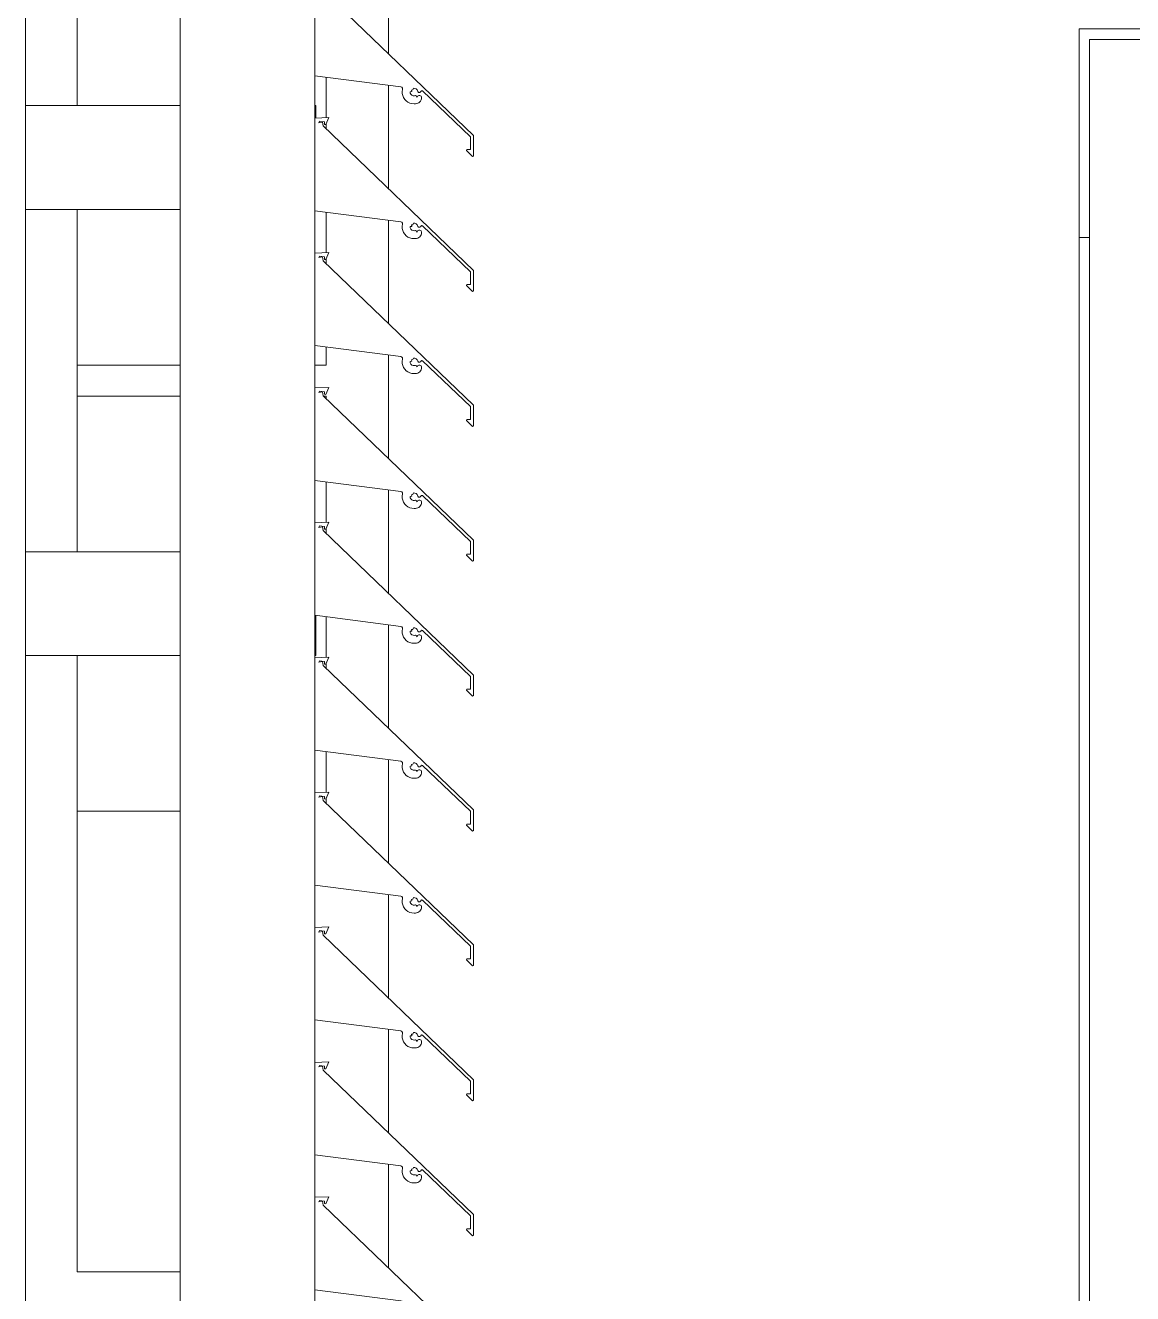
# Model space of a CAD drawing. Header units: millimetres. Extents: x -220592 to 404889, y -217665 to 38245.
# Drawn here: x -946.67 to -941.34, y -1326.88 to -1320.77 of the extents above; entities that cross this region are included whole.
import ezdxf

# ---------------------------------------------------------------- set-up
doc = ezdxf.new("R2010")
doc.units = ezdxf.units.MM
doc.linetypes.add('XKITLINE00', pattern=[0])
doc.layers.add('000 - 0_HIDE_OBJ_FRAMING_DEF_SUB_1', color=7, linetype='Continuous')
doc.layers.add('Part', color=7, linetype='Continuous', lineweight=0)

# ---------------------------------------------------------------- blocks, each defined once
blk = doc.blocks.new('*A13531')
at = {"layer": '000 - 0_HIDE_OBJ_FRAMING_DEF_SUB_1', "color": 7, "linetype": 'XKITLINE00', "lineweight": 0}
blk.add_line((-135.563334, 67.570805), (-135.563334, 90.530603), dxfattribs=at)
blk = doc.blocks.new('*A13664')
at = {"layer": 'Part', "color": 7, "linetype": 'XKITLINE00', "lineweight": 0}
for p, q in [((-134.168236, 88.510123), (-134.168243, 88.064453)), ((-134.10055, 88.512745), (-134.168236, 88.510123)), ((-134.116085, 88.479258), (-134.10055, 88.512745)), ((-134.148356, 88.488428), (-134.14632, 88.495001)), ((-134.13134, 88.491332), (-134.148356, 88.488428)), ((-134.14632, 88.495001), (-134.121337, 88.491861)), ((-134.128443, 88.472789), (-134.13134, 88.491332)), ((-133.403321, 87.776543), (-134.128443, 88.472789)), ((-134.121337, 88.491861), (-134.121208, 88.47967)), ((-134.121208, 88.47967), (-134.116085, 88.479258)), ((-134.168243, 88.064453), (-133.754237, 88.011423)), ((-133.754237, 88.011423), (-133.749162, 88.009233)), ((-133.749162, 88.009233), (-133.746025, 88.004681)), ((-133.745786, 87.999159), (-133.747272, 87.989025)), ((-133.747272, 87.989025), (-133.746897, 87.978789)), ((-133.746897, 87.978789), (-133.744674, 87.96879)), ((-133.746025, 88.004681), (-133.745786, 87.999159)), ((-133.744674, 87.96879), (-133.740676, 87.95936)), ((-133.740676, 87.95936), (-133.735036, 87.95081)), ((-133.735036, 87.95081), (-133.72794, 87.943423)), ((-133.709279, 87.987625), (-133.701573, 87.988731)), ((-133.70871, 87.981141), (-133.709279, 87.987625)), ((-133.705908, 87.975267), (-133.70871, 87.981141)), ((-133.701226, 87.970745), (-133.705908, 87.975267)), ((-133.702743, 87.995791), (-133.695578, 87.996735)), ((-133.701573, 87.988731), (-133.702743, 87.995791)), ((-133.695258, 87.968147), (-133.701226, 87.970745)), ((-133.695578, 87.996735), (-133.693256, 88.004125)), ((-133.688758, 87.967803), (-133.695258, 87.968147)), ((-133.693256, 88.004125), (-133.686584, 88.003703)), ((-133.68284, 87.968708), (-133.688758, 87.967803)), ((-133.686584, 88.003703), (-133.680508, 88.000913)), ((-133.678029, 87.966301), (-133.68284, 87.968708)), ((-133.680508, 88.000913), (-133.675841, 87.996126)), ((-133.675999, 87.96132), (-133.678029, 87.966301)), ((-133.673057, 87.966792), (-133.675999, 87.96132)), ((-133.675841, 87.996126), (-133.672727, 87.988553)), ((-133.6679, 87.97001), (-133.673057, 87.966792)), ((-133.672727, 87.988553), (-133.668544, 87.984396)), ((-133.668544, 87.984396), (-133.66265, 87.98419)), ((-133.661823, 87.969998), (-133.6679, 87.97001)), ((-133.66265, 87.98419), (-133.658186, 87.988044)), ((-133.656679, 87.966761), (-133.661823, 87.969998)), ((-133.659024, 87.942958), (-133.65627, 87.948021)), ((-133.658186, 87.988044), (-133.654531, 87.992671)), ((-133.654039, 87.961287), (-133.656679, 87.966761)), ((-133.65627, 87.948021), (-133.654535, 87.953517)), ((-133.654535, 87.953517), (-133.654039, 87.961287)), ((-133.654531, 87.992671), (-133.649372, 87.991579)), ((-133.649372, 87.991579), (-133.418356, 87.770176)), ((-133.72794, 87.943423), (-133.719624, 87.937445)), ((-133.719624, 87.937445), (-133.710361, 87.933072)), ((-133.710361, 87.933072), (-133.70046, 87.930449)), ((-133.70046, 87.930449), (-133.690247, 87.929664)), ((-133.690247, 87.929664), (-133.683448, 87.929762)), ((-133.683448, 87.929762), (-133.67772, 87.930398)), ((-133.67772, 87.930398), (-133.672219, 87.932117)), ((-133.672219, 87.932117), (-133.667149, 87.934857)), ((-133.667149, 87.934857), (-133.662695, 87.938515)), ((-133.662695, 87.938515), (-133.659024, 87.942958)), ((-133.418356, 87.770176), (-133.418699, 87.70883)), ((-133.403874, 87.677392), (-133.403321, 87.776543)), ((-133.436119, 87.708733), (-133.437204, 87.703812)), ((-133.437204, 87.703812), (-133.408555, 87.674923)), ((-133.418699, 87.70883), (-133.436119, 87.708733)), ((-133.408555, 87.674923), (-133.403874, 87.677392))]:
    blk.add_line(p, q, dxfattribs=at)
blk = doc.blocks.new('*A13665')
at = {"layer": 'Part', "color": 7, "linetype": 'XKITLINE00', "lineweight": 0}
for p, q in [((-134.168236, 87.860123), (-134.168243, 87.414453)), ((-134.10055, 87.862745), (-134.168236, 87.860123)), ((-134.148356, 87.838428), (-134.14632, 87.845001)), ((-134.13134, 87.841332), (-134.148356, 87.838428)), ((-134.14632, 87.845001), (-134.121337, 87.841861)), ((-134.128443, 87.822789), (-134.13134, 87.841332)), ((-134.121337, 87.841861), (-134.121208, 87.82967)), ((-134.121208, 87.82967), (-134.116085, 87.829258)), ((-134.116085, 87.829258), (-134.10055, 87.862745)), ((-133.403321, 87.126543), (-134.128443, 87.822789)), ((-134.168243, 87.414453), (-133.754237, 87.361423)), ((-133.754237, 87.361423), (-133.749162, 87.359233)), ((-133.749162, 87.359233), (-133.746025, 87.354681)), ((-133.745786, 87.349159), (-133.747272, 87.339025)), ((-133.747272, 87.339025), (-133.746897, 87.328789)), ((-133.746025, 87.354681), (-133.745786, 87.349159)), ((-133.709279, 87.337625), (-133.701573, 87.338731)), ((-133.70871, 87.331141), (-133.709279, 87.337625)), ((-133.702743, 87.345791), (-133.695578, 87.346735)), ((-133.701573, 87.338731), (-133.702743, 87.345791)), ((-133.695578, 87.346735), (-133.693256, 87.354125)), ((-133.693256, 87.354125), (-133.686584, 87.353703)), ((-133.686584, 87.353703), (-133.680508, 87.350913)), ((-133.680508, 87.350913), (-133.675841, 87.346126)), ((-133.675841, 87.346126), (-133.672727, 87.338553)), ((-133.672727, 87.338553), (-133.668544, 87.334396)), ((-133.66265, 87.33419), (-133.658186, 87.338044)), ((-133.658186, 87.338044), (-133.654531, 87.342671)), ((-133.654531, 87.342671), (-133.649372, 87.341579)), ((-133.649372, 87.341579), (-133.418356, 87.120176)), ((-133.746897, 87.328789), (-133.744674, 87.31879)), ((-133.744674, 87.31879), (-133.740676, 87.30936)), ((-133.740676, 87.30936), (-133.735036, 87.30081)), ((-133.735036, 87.30081), (-133.72794, 87.293423)), ((-133.72794, 87.293423), (-133.719624, 87.287445)), ((-133.719624, 87.287445), (-133.710361, 87.283072)), ((-133.710361, 87.283072), (-133.70046, 87.280449)), ((-133.705908, 87.325267), (-133.70871, 87.331141)), ((-133.701226, 87.320745), (-133.705908, 87.325267)), ((-133.695258, 87.318147), (-133.701226, 87.320745)), ((-133.70046, 87.280449), (-133.690247, 87.279664)), ((-133.688758, 87.317803), (-133.695258, 87.318147)), ((-133.690247, 87.279664), (-133.683448, 87.279762)), ((-133.68284, 87.318708), (-133.688758, 87.317803)), ((-133.683448, 87.279762), (-133.67772, 87.280398)), ((-133.678029, 87.316301), (-133.68284, 87.318708)), ((-133.675999, 87.31132), (-133.678029, 87.316301)), ((-133.67772, 87.280398), (-133.672219, 87.282117)), ((-133.673057, 87.316792), (-133.675999, 87.31132)), ((-133.6679, 87.32001), (-133.673057, 87.316792)), ((-133.672219, 87.282117), (-133.667149, 87.284857)), ((-133.668544, 87.334396), (-133.66265, 87.33419)), ((-133.661823, 87.319998), (-133.6679, 87.32001)), ((-133.667149, 87.284857), (-133.662695, 87.288515)), ((-133.662695, 87.288515), (-133.659024, 87.292958)), ((-133.656679, 87.316761), (-133.661823, 87.319998)), ((-133.659024, 87.292958), (-133.65627, 87.298021)), ((-133.654039, 87.311287), (-133.656679, 87.316761)), ((-133.65627, 87.298021), (-133.654535, 87.303517)), ((-133.654535, 87.303517), (-133.654039, 87.311287)), ((-133.418356, 87.120176), (-133.418699, 87.05883)), ((-133.403874, 87.027392), (-133.403321, 87.126543)), ((-133.436119, 87.058733), (-133.437204, 87.053812)), ((-133.437204, 87.053812), (-133.408555, 87.024923)), ((-133.418699, 87.05883), (-133.436119, 87.058733)), ((-133.408555, 87.024923), (-133.403874, 87.027392))]:
    blk.add_line(p, q, dxfattribs=at)
blk = doc.blocks.new('*A13666')
at = {"layer": 'Part', "color": 7, "linetype": 'XKITLINE00', "lineweight": 0}
for p, q in [((-134.168236, 87.210123), (-134.168243, 86.764453)), ((-134.10055, 87.212745), (-134.168236, 87.210123)), ((-134.148356, 87.188428), (-134.14632, 87.195001)), ((-134.13134, 87.191332), (-134.148356, 87.188428)), ((-134.14632, 87.195001), (-134.121337, 87.191861)), ((-134.128443, 87.172789), (-134.13134, 87.191332)), ((-133.403321, 86.476543), (-134.128443, 87.172789)), ((-134.121337, 87.191861), (-134.121208, 87.17967)), ((-134.121208, 87.17967), (-134.116085, 87.179258)), ((-134.116085, 87.179258), (-134.10055, 87.212745)), ((-134.168243, 86.764453), (-133.754237, 86.711423)), ((-133.754237, 86.711423), (-133.749162, 86.709233)), ((-133.749162, 86.709233), (-133.746025, 86.704681)), ((-133.745786, 86.699159), (-133.747272, 86.689025)), ((-133.747272, 86.689025), (-133.746897, 86.678789)), ((-133.746897, 86.678789), (-133.744674, 86.66879)), ((-133.746025, 86.704681), (-133.745786, 86.699159)), ((-133.744674, 86.66879), (-133.740676, 86.65936)), ((-133.709279, 86.687625), (-133.701573, 86.688731)), ((-133.70871, 86.681141), (-133.709279, 86.687625)), ((-133.705908, 86.675267), (-133.70871, 86.681141)), ((-133.701226, 86.670745), (-133.705908, 86.675267)), ((-133.702743, 86.695791), (-133.695578, 86.696735)), ((-133.701573, 86.688731), (-133.702743, 86.695791)), ((-133.695258, 86.668147), (-133.701226, 86.670745)), ((-133.695578, 86.696735), (-133.693256, 86.704125)), ((-133.688758, 86.667803), (-133.695258, 86.668147)), ((-133.693256, 86.704125), (-133.686584, 86.703703)), ((-133.68284, 86.668708), (-133.688758, 86.667803)), ((-133.686584, 86.703703), (-133.680508, 86.700913)), ((-133.678029, 86.666301), (-133.68284, 86.668708)), ((-133.680508, 86.700913), (-133.675841, 86.696126)), ((-133.675999, 86.66132), (-133.678029, 86.666301)), ((-133.673057, 86.666792), (-133.675999, 86.66132)), ((-133.675841, 86.696126), (-133.672727, 86.688553)), ((-133.6679, 86.67001), (-133.673057, 86.666792)), ((-133.672727, 86.688553), (-133.668544, 86.684396)), ((-133.668544, 86.684396), (-133.66265, 86.68419)), ((-133.661823, 86.669998), (-133.6679, 86.67001)), ((-133.66265, 86.68419), (-133.658186, 86.688044)), ((-133.656679, 86.666761), (-133.661823, 86.669998)), ((-133.658186, 86.688044), (-133.654531, 86.692671)), ((-133.654039, 86.661287), (-133.656679, 86.666761)), ((-133.654531, 86.692671), (-133.649372, 86.691579)), ((-133.649372, 86.691579), (-133.418356, 86.470176)), ((-133.740676, 86.65936), (-133.735036, 86.65081)), ((-133.735036, 86.65081), (-133.72794, 86.643423)), ((-133.72794, 86.643423), (-133.719624, 86.637445)), ((-133.719624, 86.637445), (-133.710361, 86.633072)), ((-133.710361, 86.633072), (-133.70046, 86.630449)), ((-133.70046, 86.630449), (-133.690247, 86.629664)), ((-133.690247, 86.629664), (-133.683448, 86.629762)), ((-133.683448, 86.629762), (-133.67772, 86.630398)), ((-133.67772, 86.630398), (-133.672219, 86.632117)), ((-133.672219, 86.632117), (-133.667149, 86.634857)), ((-133.667149, 86.634857), (-133.662695, 86.638515)), ((-133.662695, 86.638515), (-133.659024, 86.642958)), ((-133.659024, 86.642958), (-133.65627, 86.648021)), ((-133.65627, 86.648021), (-133.654535, 86.653517)), ((-133.654535, 86.653517), (-133.654039, 86.661287)), ((-133.418356, 86.470176), (-133.418699, 86.40883)), ((-133.403874, 86.377392), (-133.403321, 86.476543)), ((-133.436119, 86.408733), (-133.437204, 86.403812)), ((-133.437204, 86.403812), (-133.408555, 86.374923)), ((-133.418699, 86.40883), (-133.436119, 86.408733)), ((-133.408555, 86.374923), (-133.403874, 86.377392))]:
    blk.add_line(p, q, dxfattribs=at)
blk = doc.blocks.new('*A13667')
at = {"layer": 'Part', "color": 7, "linetype": 'XKITLINE00', "lineweight": 0}
for p, q in [((-134.168236, 86.560123), (-134.168243, 86.114453)), ((-134.10055, 86.562745), (-134.168236, 86.560123)), ((-134.148356, 86.538428), (-134.14632, 86.545001)), ((-134.13134, 86.541332), (-134.148356, 86.538428)), ((-134.14632, 86.545001), (-134.121337, 86.541861)), ((-134.128443, 86.522789), (-134.13134, 86.541332)), ((-134.121337, 86.541861), (-134.121208, 86.52967)), ((-134.116085, 86.529258), (-134.10055, 86.562745)), ((-133.403321, 85.826543), (-134.128443, 86.522789)), ((-134.121208, 86.52967), (-134.116085, 86.529258)), ((-134.168243, 86.114453), (-133.754237, 86.061423)), ((-133.754237, 86.061423), (-133.749162, 86.059233)), ((-133.749162, 86.059233), (-133.746025, 86.054681)), ((-133.746025, 86.054681), (-133.745786, 86.049159)), ((-133.695578, 86.046735), (-133.693256, 86.054125)), ((-133.693256, 86.054125), (-133.686584, 86.053703)), ((-133.686584, 86.053703), (-133.680508, 86.050913)), ((-133.745786, 86.049159), (-133.747272, 86.039025)), ((-133.747272, 86.039025), (-133.746897, 86.028789)), ((-133.746897, 86.028789), (-133.744674, 86.01879)), ((-133.744674, 86.01879), (-133.740676, 86.00936)), ((-133.740676, 86.00936), (-133.735036, 86.00081)), ((-133.735036, 86.00081), (-133.72794, 85.993423)), ((-133.72794, 85.993423), (-133.719624, 85.987445)), ((-133.709279, 86.037625), (-133.701573, 86.038731)), ((-133.70871, 86.031141), (-133.709279, 86.037625)), ((-133.705908, 86.025267), (-133.70871, 86.031141)), ((-133.701226, 86.020745), (-133.705908, 86.025267)), ((-133.702743, 86.045791), (-133.695578, 86.046735)), ((-133.701573, 86.038731), (-133.702743, 86.045791)), ((-133.695258, 86.018147), (-133.701226, 86.020745)), ((-133.688758, 86.017803), (-133.695258, 86.018147)), ((-133.68284, 86.018708), (-133.688758, 86.017803)), ((-133.678029, 86.016301), (-133.68284, 86.018708)), ((-133.680508, 86.050913), (-133.675841, 86.046126)), ((-133.675999, 86.01132), (-133.678029, 86.016301)), ((-133.673057, 86.016792), (-133.675999, 86.01132)), ((-133.675841, 86.046126), (-133.672727, 86.038553)), ((-133.6679, 86.02001), (-133.673057, 86.016792)), ((-133.672727, 86.038553), (-133.668544, 86.034396)), ((-133.668544, 86.034396), (-133.66265, 86.03419)), ((-133.661823, 86.019998), (-133.6679, 86.02001)), ((-133.662695, 85.988515), (-133.659024, 85.992958)), ((-133.66265, 86.03419), (-133.658186, 86.038044)), ((-133.656679, 86.016761), (-133.661823, 86.019998)), ((-133.659024, 85.992958), (-133.65627, 85.998021)), ((-133.658186, 86.038044), (-133.654531, 86.042671)), ((-133.654039, 86.011287), (-133.656679, 86.016761)), ((-133.65627, 85.998021), (-133.654535, 86.003517)), ((-133.654535, 86.003517), (-133.654039, 86.011287)), ((-133.654531, 86.042671), (-133.649372, 86.041579)), ((-133.649372, 86.041579), (-133.418356, 85.820176)), ((-133.719624, 85.987445), (-133.710361, 85.983072)), ((-133.710361, 85.983072), (-133.70046, 85.980449)), ((-133.70046, 85.980449), (-133.690247, 85.979664)), ((-133.690247, 85.979664), (-133.683448, 85.979762)), ((-133.683448, 85.979762), (-133.67772, 85.980398)), ((-133.67772, 85.980398), (-133.672219, 85.982117)), ((-133.672219, 85.982117), (-133.667149, 85.984857)), ((-133.667149, 85.984857), (-133.662695, 85.988515)), ((-133.418356, 85.820176), (-133.418699, 85.75883)), ((-133.403874, 85.727392), (-133.403321, 85.826543)), ((-133.436119, 85.758733), (-133.437204, 85.753812)), ((-133.437204, 85.753812), (-133.408555, 85.724923)), ((-133.418699, 85.75883), (-133.436119, 85.758733)), ((-133.408555, 85.724923), (-133.403874, 85.727392))]:
    blk.add_line(p, q, dxfattribs=at)
blk = doc.blocks.new('*A13668')
at = {"layer": 'Part', "color": 7, "linetype": 'XKITLINE00', "lineweight": 0}
for p, q in [((-134.168236, 85.910123), (-134.168243, 85.464453)), ((-134.10055, 85.912745), (-134.168236, 85.910123)), ((-134.148356, 85.888428), (-134.14632, 85.895001)), ((-134.13134, 85.891332), (-134.148356, 85.888428)), ((-134.14632, 85.895001), (-134.121337, 85.891861)), ((-134.128443, 85.872789), (-134.13134, 85.891332)), ((-133.403321, 85.176543), (-134.128443, 85.872789)), ((-134.121337, 85.891861), (-134.121208, 85.87967)), ((-134.121208, 85.87967), (-134.116085, 85.879258)), ((-134.116085, 85.879258), (-134.10055, 85.912745)), ((-134.168243, 85.464453), (-133.754237, 85.411423)), ((-133.754237, 85.411423), (-133.749162, 85.409233)), ((-133.749162, 85.409233), (-133.746025, 85.404681)), ((-133.745786, 85.399159), (-133.747272, 85.389025)), ((-133.747272, 85.389025), (-133.746897, 85.378789)), ((-133.746025, 85.404681), (-133.745786, 85.399159)), ((-133.709279, 85.387625), (-133.701573, 85.388731)), ((-133.70871, 85.381141), (-133.709279, 85.387625)), ((-133.705908, 85.375267), (-133.70871, 85.381141)), ((-133.702743, 85.395791), (-133.695578, 85.396735)), ((-133.701573, 85.388731), (-133.702743, 85.395791)), ((-133.695578, 85.396735), (-133.693256, 85.404125)), ((-133.693256, 85.404125), (-133.686584, 85.403703)), ((-133.686584, 85.403703), (-133.680508, 85.400913)), ((-133.680508, 85.400913), (-133.675841, 85.396126)), ((-133.675841, 85.396126), (-133.672727, 85.388553)), ((-133.672727, 85.388553), (-133.668544, 85.384396)), ((-133.668544, 85.384396), (-133.66265, 85.38419)), ((-133.66265, 85.38419), (-133.658186, 85.388044)), ((-133.658186, 85.388044), (-133.654531, 85.392671)), ((-133.654531, 85.392671), (-133.649372, 85.391579)), ((-133.649372, 85.391579), (-133.418356, 85.170176)), ((-133.746897, 85.378789), (-133.744674, 85.36879)), ((-133.744674, 85.36879), (-133.740676, 85.35936)), ((-133.740676, 85.35936), (-133.735036, 85.35081)), ((-133.735036, 85.35081), (-133.72794, 85.343423)), ((-133.72794, 85.343423), (-133.719624, 85.337445)), ((-133.719624, 85.337445), (-133.710361, 85.333072)), ((-133.710361, 85.333072), (-133.70046, 85.330449)), ((-133.701226, 85.370745), (-133.705908, 85.375267)), ((-133.695258, 85.368147), (-133.701226, 85.370745)), ((-133.70046, 85.330449), (-133.690247, 85.329664)), ((-133.688758, 85.367803), (-133.695258, 85.368147)), ((-133.690247, 85.329664), (-133.683448, 85.329762)), ((-133.68284, 85.368708), (-133.688758, 85.367803)), ((-133.683448, 85.329762), (-133.67772, 85.330398)), ((-133.678029, 85.366301), (-133.68284, 85.368708)), ((-133.675999, 85.36132), (-133.678029, 85.366301)), ((-133.67772, 85.330398), (-133.672219, 85.332117)), ((-133.673057, 85.366792), (-133.675999, 85.36132)), ((-133.6679, 85.37001), (-133.673057, 85.366792)), ((-133.672219, 85.332117), (-133.667149, 85.334857)), ((-133.661823, 85.369998), (-133.6679, 85.37001)), ((-133.667149, 85.334857), (-133.662695, 85.338515)), ((-133.662695, 85.338515), (-133.659024, 85.342958)), ((-133.656679, 85.366761), (-133.661823, 85.369998)), ((-133.659024, 85.342958), (-133.65627, 85.348021)), ((-133.654039, 85.361287), (-133.656679, 85.366761)), ((-133.65627, 85.348021), (-133.654535, 85.353517)), ((-133.654535, 85.353517), (-133.654039, 85.361287)), ((-133.418356, 85.170176), (-133.418699, 85.10883)), ((-133.403874, 85.077392), (-133.403321, 85.176543)), ((-133.436119, 85.108733), (-133.437204, 85.103812)), ((-133.437204, 85.103812), (-133.408555, 85.074923)), ((-133.418699, 85.10883), (-133.436119, 85.108733)), ((-133.408555, 85.074923), (-133.403874, 85.077392))]:
    blk.add_line(p, q, dxfattribs=at)
blk = doc.blocks.new('*A13669')
at = {"layer": 'Part', "color": 7, "linetype": 'XKITLINE00', "lineweight": 0}
for p, q in [((-134.168236, 85.260123), (-134.168243, 84.814453)), ((-134.10055, 85.262745), (-134.168236, 85.260123)), ((-134.116085, 85.229258), (-134.10055, 85.262745)), ((-134.148356, 85.238428), (-134.14632, 85.245001)), ((-134.13134, 85.241332), (-134.148356, 85.238428)), ((-134.14632, 85.245001), (-134.121337, 85.241861)), ((-134.128443, 85.222789), (-134.13134, 85.241332)), ((-133.403321, 84.526543), (-134.128443, 85.222789)), ((-134.121337, 85.241861), (-134.121208, 85.22967)), ((-134.121208, 85.22967), (-134.116085, 85.229258)), ((-134.168243, 84.814453), (-133.754237, 84.761423)), ((-133.754237, 84.761423), (-133.749162, 84.759233)), ((-133.749162, 84.759233), (-133.746025, 84.754681)), ((-133.745786, 84.749159), (-133.747272, 84.739025)), ((-133.747272, 84.739025), (-133.746897, 84.728789)), ((-133.746897, 84.728789), (-133.744674, 84.71879)), ((-133.746025, 84.754681), (-133.745786, 84.749159)), ((-133.744674, 84.71879), (-133.740676, 84.70936)), ((-133.740676, 84.70936), (-133.735036, 84.70081)), ((-133.709279, 84.737625), (-133.701573, 84.738731)), ((-133.70871, 84.731141), (-133.709279, 84.737625)), ((-133.705908, 84.725267), (-133.70871, 84.731141)), ((-133.701226, 84.720745), (-133.705908, 84.725267)), ((-133.702743, 84.745791), (-133.695578, 84.746735)), ((-133.701573, 84.738731), (-133.702743, 84.745791)), ((-133.695258, 84.718147), (-133.701226, 84.720745)), ((-133.695578, 84.746735), (-133.693256, 84.754125)), ((-133.688758, 84.717803), (-133.695258, 84.718147)), ((-133.693256, 84.754125), (-133.686584, 84.753703)), ((-133.68284, 84.718708), (-133.688758, 84.717803)), ((-133.686584, 84.753703), (-133.680508, 84.750913)), ((-133.678029, 84.716301), (-133.68284, 84.718708)), ((-133.680508, 84.750913), (-133.675841, 84.746126)), ((-133.675999, 84.71132), (-133.678029, 84.716301)), ((-133.673057, 84.716792), (-133.675999, 84.71132)), ((-133.675841, 84.746126), (-133.672727, 84.738553)), ((-133.6679, 84.72001), (-133.673057, 84.716792)), ((-133.672727, 84.738553), (-133.668544, 84.734396)), ((-133.668544, 84.734396), (-133.66265, 84.73419)), ((-133.661823, 84.719998), (-133.6679, 84.72001)), ((-133.66265, 84.73419), (-133.658186, 84.738044)), ((-133.656679, 84.716761), (-133.661823, 84.719998)), ((-133.658186, 84.738044), (-133.654531, 84.742671)), ((-133.654039, 84.711287), (-133.656679, 84.716761)), ((-133.654535, 84.703517), (-133.654039, 84.711287)), ((-133.654531, 84.742671), (-133.649372, 84.741579)), ((-133.649372, 84.741579), (-133.418356, 84.520176)), ((-133.735036, 84.70081), (-133.72794, 84.693423)), ((-133.72794, 84.693423), (-133.719624, 84.687445)), ((-133.719624, 84.687445), (-133.710361, 84.683072)), ((-133.710361, 84.683072), (-133.70046, 84.680449)), ((-133.70046, 84.680449), (-133.690247, 84.679664)), ((-133.690247, 84.679664), (-133.683448, 84.679762)), ((-133.683448, 84.679762), (-133.67772, 84.680398)), ((-133.67772, 84.680398), (-133.672219, 84.682117)), ((-133.672219, 84.682117), (-133.667149, 84.684857)), ((-133.667149, 84.684857), (-133.662695, 84.688515)), ((-133.662695, 84.688515), (-133.659024, 84.692958)), ((-133.659024, 84.692958), (-133.65627, 84.698021)), ((-133.65627, 84.698021), (-133.654535, 84.703517)), ((-133.403874, 84.427392), (-133.403321, 84.526543)), ((-133.418356, 84.520176), (-133.418699, 84.45883)), ((-133.436119, 84.458733), (-133.437204, 84.453812)), ((-133.437204, 84.453812), (-133.408555, 84.424923)), ((-133.418699, 84.45883), (-133.436119, 84.458733)), ((-133.408555, 84.424923), (-133.403874, 84.427392))]:
    blk.add_line(p, q, dxfattribs=at)
blk = doc.blocks.new('*A13670')
at = {"layer": 'Part', "color": 7, "linetype": 'XKITLINE00', "lineweight": 0}
for p, q in [((-134.168236, 84.610123), (-134.168243, 84.164453)), ((-134.10055, 84.612745), (-134.168236, 84.610123)), ((-134.148356, 84.588428), (-134.14632, 84.595001)), ((-134.13134, 84.591332), (-134.148356, 84.588428)), ((-134.14632, 84.595001), (-134.121337, 84.591861)), ((-134.128443, 84.572789), (-134.13134, 84.591332)), ((-134.121337, 84.591861), (-134.121208, 84.57967)), ((-134.116085, 84.579258), (-134.10055, 84.612745)), ((-133.403321, 83.876543), (-134.128443, 84.572789)), ((-134.121208, 84.57967), (-134.116085, 84.579258)), ((-134.168243, 84.164453), (-133.754237, 84.111423)), ((-133.754237, 84.111423), (-133.749162, 84.109233)), ((-133.749162, 84.109233), (-133.746025, 84.104681)), ((-133.745786, 84.099159), (-133.747272, 84.089025)), ((-133.746025, 84.104681), (-133.745786, 84.099159)), ((-133.702743, 84.095791), (-133.695578, 84.096735)), ((-133.695578, 84.096735), (-133.693256, 84.104125)), ((-133.693256, 84.104125), (-133.686584, 84.103703)), ((-133.686584, 84.103703), (-133.680508, 84.100913)), ((-133.680508, 84.100913), (-133.675841, 84.096126)), ((-133.747272, 84.089025), (-133.746897, 84.078789)), ((-133.746897, 84.078789), (-133.744674, 84.06879)), ((-133.744674, 84.06879), (-133.740676, 84.05936)), ((-133.740676, 84.05936), (-133.735036, 84.05081)), ((-133.735036, 84.05081), (-133.72794, 84.043423)), ((-133.72794, 84.043423), (-133.719624, 84.037445)), ((-133.719624, 84.037445), (-133.710361, 84.033072)), ((-133.709279, 84.087625), (-133.701573, 84.088731)), ((-133.70871, 84.081141), (-133.709279, 84.087625)), ((-133.705908, 84.075267), (-133.70871, 84.081141)), ((-133.701226, 84.070745), (-133.705908, 84.075267)), ((-133.701573, 84.088731), (-133.702743, 84.095791)), ((-133.695258, 84.068147), (-133.701226, 84.070745)), ((-133.688758, 84.067803), (-133.695258, 84.068147)), ((-133.68284, 84.068708), (-133.688758, 84.067803)), ((-133.678029, 84.066301), (-133.68284, 84.068708)), ((-133.675999, 84.06132), (-133.678029, 84.066301)), ((-133.673057, 84.066792), (-133.675999, 84.06132)), ((-133.675841, 84.096126), (-133.672727, 84.088553)), ((-133.6679, 84.07001), (-133.673057, 84.066792)), ((-133.672727, 84.088553), (-133.668544, 84.084396)), ((-133.668544, 84.084396), (-133.66265, 84.08419)), ((-133.661823, 84.069998), (-133.6679, 84.07001)), ((-133.667149, 84.034857), (-133.662695, 84.038515)), ((-133.662695, 84.038515), (-133.659024, 84.042958)), ((-133.66265, 84.08419), (-133.658186, 84.088044)), ((-133.656679, 84.066761), (-133.661823, 84.069998)), ((-133.659024, 84.042958), (-133.65627, 84.048021)), ((-133.658186, 84.088044), (-133.654531, 84.092671)), ((-133.654039, 84.061287), (-133.656679, 84.066761)), ((-133.65627, 84.048021), (-133.654535, 84.053517)), ((-133.654535, 84.053517), (-133.654039, 84.061287)), ((-133.654531, 84.092671), (-133.649372, 84.091579)), ((-133.649372, 84.091579), (-133.418356, 83.870176)), ((-133.710361, 84.033072), (-133.70046, 84.030449)), ((-133.70046, 84.030449), (-133.690247, 84.029664)), ((-133.690247, 84.029664), (-133.683448, 84.029762)), ((-133.683448, 84.029762), (-133.67772, 84.030398)), ((-133.67772, 84.030398), (-133.672219, 84.032117)), ((-133.672219, 84.032117), (-133.667149, 84.034857)), ((-133.418356, 83.870176), (-133.418699, 83.80883)), ((-133.403874, 83.777392), (-133.403321, 83.876543)), ((-133.436119, 83.808733), (-133.437204, 83.803812)), ((-133.437204, 83.803812), (-133.408555, 83.774923)), ((-133.418699, 83.80883), (-133.436119, 83.808733)), ((-133.408555, 83.774923), (-133.403874, 83.777392))]:
    blk.add_line(p, q, dxfattribs=at)
blk = doc.blocks.new('*A13671')
at = {"layer": 'Part', "color": 7, "linetype": 'XKITLINE00', "lineweight": 0}
for p, q in [((-134.168236, 83.960123), (-134.168243, 83.514453)), ((-134.10055, 83.962745), (-134.168236, 83.960123)), ((-134.148356, 83.938428), (-134.14632, 83.945001)), ((-134.13134, 83.941332), (-134.148356, 83.938428)), ((-134.14632, 83.945001), (-134.121337, 83.941861)), ((-134.128443, 83.922789), (-134.13134, 83.941332)), ((-133.403321, 83.226543), (-134.128443, 83.922789)), ((-134.121337, 83.941861), (-134.121208, 83.92967)), ((-134.121208, 83.92967), (-134.116085, 83.929258)), ((-134.116085, 83.929258), (-134.10055, 83.962745)), ((-134.168243, 83.514453), (-133.754237, 83.461423)), ((-133.754237, 83.461423), (-133.749162, 83.459233)), ((-133.749162, 83.459233), (-133.746025, 83.454681)), ((-133.745786, 83.449159), (-133.747272, 83.439025)), ((-133.747272, 83.439025), (-133.746897, 83.428789)), ((-133.746897, 83.428789), (-133.744674, 83.41879)), ((-133.746025, 83.454681), (-133.745786, 83.449159)), ((-133.709279, 83.437625), (-133.701573, 83.438731)), ((-133.70871, 83.431141), (-133.709279, 83.437625)), ((-133.705908, 83.425267), (-133.70871, 83.431141)), ((-133.701226, 83.420745), (-133.705908, 83.425267)), ((-133.702743, 83.445791), (-133.695578, 83.446735)), ((-133.701573, 83.438731), (-133.702743, 83.445791)), ((-133.695578, 83.446735), (-133.693256, 83.454125)), ((-133.693256, 83.454125), (-133.686584, 83.453703)), ((-133.686584, 83.453703), (-133.680508, 83.450913)), ((-133.680508, 83.450913), (-133.675841, 83.446126)), ((-133.675841, 83.446126), (-133.672727, 83.438553)), ((-133.672727, 83.438553), (-133.668544, 83.434396)), ((-133.668544, 83.434396), (-133.66265, 83.43419)), ((-133.66265, 83.43419), (-133.658186, 83.438044)), ((-133.658186, 83.438044), (-133.654531, 83.442671)), ((-133.654531, 83.442671), (-133.649372, 83.441579)), ((-133.649372, 83.441579), (-133.418356, 83.220176)), ((-133.744674, 83.41879), (-133.740676, 83.40936)), ((-133.740676, 83.40936), (-133.735036, 83.40081)), ((-133.735036, 83.40081), (-133.72794, 83.393423)), ((-133.72794, 83.393423), (-133.719624, 83.387445)), ((-133.719624, 83.387445), (-133.710361, 83.383072)), ((-133.710361, 83.383072), (-133.70046, 83.380449)), ((-133.695258, 83.418147), (-133.701226, 83.420745)), ((-133.70046, 83.380449), (-133.690247, 83.379664)), ((-133.688758, 83.417803), (-133.695258, 83.418147)), ((-133.690247, 83.379664), (-133.683448, 83.379762)), ((-133.68284, 83.418708), (-133.688758, 83.417803)), ((-133.683448, 83.379762), (-133.67772, 83.380398)), ((-133.678029, 83.416301), (-133.68284, 83.418708)), ((-133.675999, 83.41132), (-133.678029, 83.416301)), ((-133.67772, 83.380398), (-133.672219, 83.382117)), ((-133.673057, 83.416792), (-133.675999, 83.41132)), ((-133.6679, 83.42001), (-133.673057, 83.416792)), ((-133.672219, 83.382117), (-133.667149, 83.384857)), ((-133.661823, 83.419998), (-133.6679, 83.42001)), ((-133.667149, 83.384857), (-133.662695, 83.388515)), ((-133.662695, 83.388515), (-133.659024, 83.392958)), ((-133.656679, 83.416761), (-133.661823, 83.419998)), ((-133.659024, 83.392958), (-133.65627, 83.398021)), ((-133.654039, 83.411287), (-133.656679, 83.416761)), ((-133.65627, 83.398021), (-133.654535, 83.403517)), ((-133.654535, 83.403517), (-133.654039, 83.411287)), ((-133.418356, 83.220176), (-133.418699, 83.15883)), ((-133.403874, 83.127392), (-133.403321, 83.226543)), ((-133.436119, 83.158733), (-133.437204, 83.153812)), ((-133.437204, 83.153812), (-133.408555, 83.124923)), ((-133.418699, 83.15883), (-133.436119, 83.158733)), ((-133.408555, 83.124923), (-133.403874, 83.127392))]:
    blk.add_line(p, q, dxfattribs=at)
blk = doc.blocks.new('*A13672')
at = {"layer": 'Part', "color": 7, "linetype": 'XKITLINE00', "lineweight": 0}
for p, q in [((-134.168236, 83.310123), (-134.168243, 82.864453)), ((-134.10055, 83.312745), (-134.168236, 83.310123)), ((-134.116085, 83.279258), (-134.10055, 83.312745)), ((-134.148356, 83.288428), (-134.14632, 83.295001)), ((-134.13134, 83.291332), (-134.148356, 83.288428)), ((-134.14632, 83.295001), (-134.121337, 83.291861)), ((-134.128443, 83.272789), (-134.13134, 83.291332)), ((-133.403321, 82.576543), (-134.128443, 83.272789)), ((-134.121337, 83.291861), (-134.121208, 83.27967)), ((-134.121208, 83.27967), (-134.116085, 83.279258)), ((-134.168243, 82.864453), (-133.754237, 82.811423)), ((-133.754237, 82.811423), (-133.749162, 82.809233)), ((-133.749162, 82.809233), (-133.746025, 82.804681)), ((-133.745786, 82.799159), (-133.747272, 82.789025)), ((-133.747272, 82.789025), (-133.746897, 82.778789)), ((-133.746897, 82.778789), (-133.744674, 82.76879)), ((-133.746025, 82.804681), (-133.745786, 82.799159)), ((-133.744674, 82.76879), (-133.740676, 82.75936)), ((-133.740676, 82.75936), (-133.735036, 82.75081)), ((-133.709279, 82.787625), (-133.701573, 82.788731)), ((-133.70871, 82.781141), (-133.709279, 82.787625)), ((-133.705908, 82.775267), (-133.70871, 82.781141)), ((-133.701226, 82.770745), (-133.705908, 82.775267)), ((-133.702743, 82.795791), (-133.695578, 82.796735)), ((-133.701573, 82.788731), (-133.702743, 82.795791)), ((-133.695258, 82.768147), (-133.701226, 82.770745)), ((-133.695578, 82.796735), (-133.693256, 82.804125)), ((-133.688758, 82.767803), (-133.695258, 82.768147)), ((-133.693256, 82.804125), (-133.686584, 82.803703)), ((-133.68284, 82.768708), (-133.688758, 82.767803)), ((-133.686584, 82.803703), (-133.680508, 82.800913)), ((-133.678029, 82.766301), (-133.68284, 82.768708)), ((-133.680508, 82.800913), (-133.675841, 82.796126)), ((-133.675999, 82.76132), (-133.678029, 82.766301)), ((-133.673057, 82.766792), (-133.675999, 82.76132)), ((-133.675841, 82.796126), (-133.672727, 82.788553)), ((-133.6679, 82.77001), (-133.673057, 82.766792)), ((-133.672727, 82.788553), (-133.668544, 82.784396)), ((-133.668544, 82.784396), (-133.66265, 82.78419)), ((-133.661823, 82.769998), (-133.6679, 82.77001)), ((-133.66265, 82.78419), (-133.658186, 82.788044)), ((-133.656679, 82.766761), (-133.661823, 82.769998)), ((-133.658186, 82.788044), (-133.654531, 82.792671)), ((-133.654039, 82.761287), (-133.656679, 82.766761)), ((-133.65627, 82.748021), (-133.654535, 82.753517)), ((-133.654535, 82.753517), (-133.654039, 82.761287)), ((-133.654531, 82.792671), (-133.649372, 82.791579)), ((-133.649372, 82.791579), (-133.418356, 82.570176)), ((-133.735036, 82.75081), (-133.72794, 82.743423)), ((-133.72794, 82.743423), (-133.719624, 82.737445)), ((-133.719624, 82.737445), (-133.710361, 82.733072)), ((-133.710361, 82.733072), (-133.70046, 82.730449)), ((-133.70046, 82.730449), (-133.690247, 82.729664)), ((-133.690247, 82.729664), (-133.683448, 82.729762)), ((-133.683448, 82.729762), (-133.67772, 82.730398)), ((-133.67772, 82.730398), (-133.672219, 82.732117)), ((-133.672219, 82.732117), (-133.667149, 82.734857)), ((-133.667149, 82.734857), (-133.662695, 82.738515)), ((-133.662695, 82.738515), (-133.659024, 82.742958)), ((-133.659024, 82.742958), (-133.65627, 82.748021)), ((-133.418356, 82.570176), (-133.418699, 82.50883)), ((-133.403874, 82.477392), (-133.403321, 82.576543)), ((-133.436119, 82.508733), (-133.437204, 82.503812)), ((-133.418699, 82.50883), (-133.436119, 82.508733)), ((-133.437204, 82.503812), (-133.408555, 82.474923)), ((-133.408555, 82.474923), (-133.403874, 82.477392))]:
    blk.add_line(p, q, dxfattribs=at)
blk = doc.blocks.new('*A13673')
at = {"layer": 'Part', "color": 7, "linetype": 'XKITLINE00', "lineweight": 0}
for p, q in [((-134.168236, 82.660123), (-134.168243, 82.214453)), ((-134.10055, 82.662745), (-134.168236, 82.660123)), ((-134.148356, 82.638428), (-134.14632, 82.645001)), ((-134.13134, 82.641332), (-134.148356, 82.638428)), ((-134.14632, 82.645001), (-134.121337, 82.641861)), ((-134.128443, 82.622789), (-134.13134, 82.641332)), ((-134.121337, 82.641861), (-134.121208, 82.62967)), ((-134.121208, 82.62967), (-134.116085, 82.629258)), ((-134.116085, 82.629258), (-134.10055, 82.662745)), ((-133.403321, 81.926543), (-134.128443, 82.622789)), ((-134.168243, 82.214453), (-133.754237, 82.161423)), ((-133.754237, 82.161423), (-133.749162, 82.159233)), ((-133.749162, 82.159233), (-133.746025, 82.154681)), ((-133.745786, 82.149159), (-133.747272, 82.139025)), ((-133.746025, 82.154681), (-133.745786, 82.149159)), ((-133.702743, 82.145791), (-133.695578, 82.146735)), ((-133.701573, 82.138731), (-133.702743, 82.145791)), ((-133.695578, 82.146735), (-133.693256, 82.154125)), ((-133.693256, 82.154125), (-133.686584, 82.153703)), ((-133.686584, 82.153703), (-133.680508, 82.150913)), ((-133.680508, 82.150913), (-133.675841, 82.146126)), ((-133.675841, 82.146126), (-133.672727, 82.138553)), ((-133.658186, 82.138044), (-133.654531, 82.142671)), ((-133.654531, 82.142671), (-133.649372, 82.141579)), ((-133.649372, 82.141579), (-133.418356, 81.920176)), ((-133.747272, 82.139025), (-133.746897, 82.128789)), ((-133.746897, 82.128789), (-133.744674, 82.11879)), ((-133.744674, 82.11879), (-133.740676, 82.10936)), ((-133.740676, 82.10936), (-133.735036, 82.10081)), ((-133.735036, 82.10081), (-133.72794, 82.093423)), ((-133.72794, 82.093423), (-133.719624, 82.087445)), ((-133.719624, 82.087445), (-133.710361, 82.083072)), ((-133.710361, 82.083072), (-133.70046, 82.080449)), ((-133.709279, 82.137625), (-133.701573, 82.138731)), ((-133.70871, 82.131141), (-133.709279, 82.137625)), ((-133.705908, 82.125267), (-133.70871, 82.131141)), ((-133.701226, 82.120745), (-133.705908, 82.125267)), ((-133.695258, 82.118147), (-133.701226, 82.120745)), ((-133.70046, 82.080449), (-133.690247, 82.079664)), ((-133.688758, 82.117803), (-133.695258, 82.118147)), ((-133.690247, 82.079664), (-133.683448, 82.079762)), ((-133.68284, 82.118708), (-133.688758, 82.117803)), ((-133.683448, 82.079762), (-133.67772, 82.080398)), ((-133.678029, 82.116301), (-133.68284, 82.118708)), ((-133.675999, 82.11132), (-133.678029, 82.116301)), ((-133.67772, 82.080398), (-133.672219, 82.082117)), ((-133.673057, 82.116792), (-133.675999, 82.11132)), ((-133.6679, 82.12001), (-133.673057, 82.116792)), ((-133.672727, 82.138553), (-133.668544, 82.134396)), ((-133.672219, 82.082117), (-133.667149, 82.084857)), ((-133.668544, 82.134396), (-133.66265, 82.13419)), ((-133.661823, 82.119998), (-133.6679, 82.12001)), ((-133.667149, 82.084857), (-133.662695, 82.088515)), ((-133.662695, 82.088515), (-133.659024, 82.092958)), ((-133.66265, 82.13419), (-133.658186, 82.138044)), ((-133.656679, 82.116761), (-133.661823, 82.119998)), ((-133.659024, 82.092958), (-133.65627, 82.098021)), ((-133.654039, 82.111287), (-133.656679, 82.116761)), ((-133.65627, 82.098021), (-133.654535, 82.103517)), ((-133.654535, 82.103517), (-133.654039, 82.111287)), ((-133.418356, 81.920176), (-133.418699, 81.85883)), ((-133.403874, 81.827392), (-133.403321, 81.926543)), ((-133.436119, 81.858733), (-133.437204, 81.853812)), ((-133.437204, 81.853812), (-133.408555, 81.824923)), ((-133.418699, 81.85883), (-133.436119, 81.858733)), ((-133.408555, 81.824923), (-133.403874, 81.827392))]:
    blk.add_line(p, q, dxfattribs=at)
blk = doc.blocks.new('*A13690')
at = {"layer": 'Part', "color": 7, "linetype": 'XKITLINE00', "lineweight": 0}
for p, q in [((-134.818045, 79.560249), (-134.818045, 90.160135)), ((-134.168045, 87.860131), (-134.168045, 88.064427)), ((-134.168045, 87.210131), (-134.168045, 87.414427)), ((-134.168045, 86.560131), (-134.168045, 86.764427)), ((-134.168045, 85.910131), (-134.168045, 86.114427)), ((-134.168045, 85.260131), (-134.168045, 85.464427)), ((-134.168045, 84.610131), (-134.168045, 84.814427)), ((-134.168045, 83.960131), (-134.168045, 84.164427)), ((-134.168045, 83.310131), (-134.168045, 83.514427)), ((-134.168045, 82.660131), (-134.168045, 82.864427)), ((-134.168045, 82.010131), (-134.168045, 82.214427))]:
    blk.add_line(p, q, dxfattribs=at)
blk = doc.blocks.new('*A13693')
at = {"layer": 'Part', "color": 7, "linetype": 'XKITLINE00', "lineweight": 0}
for p, q in [((-135.563334, 87.920764), (-134.818045, 87.920764)), ((-134.168045, 87.920764), (-134.163349, 87.920764)), ((-134.163349, 87.860313), (-134.163349, 87.920764)), ((-135.563334, 87.420764), (-134.818045, 87.420764))]:
    blk.add_line(p, q, dxfattribs=at)
blk = doc.blocks.new('*A13694')
at = {"layer": 'Part', "color": 7, "linetype": 'XKITLINE00', "lineweight": 0}
for p, q in [((-135.313349, 88.670764), (-134.818045, 88.670764)), ((-135.313349, 87.920764), (-135.313349, 88.670764)), ((-134.168045, 88.670764), (-134.113349, 88.670764)), ((-134.113349, 88.512249), (-134.113349, 88.670764)), ((-134.113349, 88.458296), (-134.113349, 88.485156)), ((-134.113349, 87.862249), (-134.113349, 88.057421)), ((-134.113349, 87.808296), (-134.113349, 87.835156)), ((-135.313349, 86.670764), (-135.313349, 87.420764)), ((-134.113349, 87.212249), (-134.113349, 87.407421)), ((-134.113349, 87.158296), (-134.113349, 87.185156)), ((-134.113349, 86.670764), (-134.113349, 86.757421)), ((-135.313349, 86.670764), (-134.818045, 86.670764)), ((-134.168045, 86.670764), (-134.113349, 86.670764))]:
    blk.add_line(p, q, dxfattribs=at)
blk = doc.blocks.new('*A13695')
at = {"layer": 'Part', "color": 7, "linetype": 'XKITLINE00', "lineweight": 0}
for p, q in [((-135.563334, 85.770764), (-134.818045, 85.770764)), ((-134.163349, 85.270764), (-134.163349, 85.463826)), ((-135.563334, 85.270764), (-134.818045, 85.270764)), ((-134.168045, 85.270764), (-134.163349, 85.270764))]:
    blk.add_line(p, q, dxfattribs=at)
blk = doc.blocks.new('*A13696')
at = {"layer": 'Part', "color": 7, "linetype": 'XKITLINE00', "lineweight": 0}
for p, q in [((-135.313349, 86.520764), (-134.818045, 86.520764)), ((-135.313349, 85.770764), (-135.313349, 86.520764)), ((-134.126334, 86.520764), (-134.113349, 86.520764)), ((-134.113349, 86.508296), (-134.113349, 86.520764)), ((-134.113349, 85.912249), (-134.113349, 86.107421)), ((-134.113349, 85.858296), (-134.113349, 85.885156)), ((-134.113349, 85.262249), (-134.113349, 85.457421)), ((-135.313349, 84.520764), (-135.313349, 85.270764)), ((-134.113349, 85.208296), (-134.113349, 85.235156)), ((-134.113349, 84.612249), (-134.113349, 84.807421)), ((-134.113349, 84.558296), (-134.113349, 84.585156)), ((-135.313349, 84.520764), (-134.818045, 84.520764))]:
    blk.add_line(p, q, dxfattribs=at)
blk = doc.blocks.new('*A13845')
at = {"layer": '000 - 0_HIDE_OBJ_FRAMING_DEF_SUB_1', "color": 7, "linetype": 'XKITLINE00', "lineweight": 0}
for p, q in [((-130.485516, 59.830765), (-130.485516, 88.290005)), ((-130.485516, 88.290005), (-128.985516, 88.290005)), ((-130.435516, 59.830765), (-130.435516, 88.23979)), ((-130.435516, 88.23979), (-129.035516, 88.23979)), ((-130.435516, 87.285705), (-130.485516, 87.285705))]:
    blk.add_line(p, q, dxfattribs=at)
blk = doc.blocks.new('*A13869')
at = {"layer": 'Part', "color": 7, "linetype": 'XKITLINE00', "lineweight": 0}
for p, q in [((-135.313349, 90.670805), (-135.088623, 90.670805)), ((-135.313349, 87.920764), (-135.313349, 90.670805)), ((-135.067595, 90.670805), (-134.438623, 90.670805)), ((-134.417595, 90.670805), (-133.813349, 90.670805)), ((-133.813349, 90.120243), (-133.813349, 90.670805)), ((-133.813349, 89.470243), (-133.813349, 89.968995)), ((-133.813349, 88.820243), (-133.813349, 89.318995)), ((-133.813349, 88.170243), (-133.813349, 88.668995)), ((-133.813349, 87.520243), (-133.813349, 88.018995)), ((-135.313349, 85.770764), (-135.313349, 87.420764)), ((-133.813349, 86.870243), (-133.813349, 87.368995)), ((-133.813349, 86.220243), (-133.813349, 86.718995)), ((-133.813349, 85.570243), (-133.813349, 86.068995)), ((-133.813349, 84.920243), (-133.813349, 85.418995)), ((-135.313349, 82.300764), (-135.313349, 85.270764)), ((-133.813349, 84.270243), (-133.813349, 84.768995)), ((-133.813349, 83.620243), (-133.813349, 84.118995)), ((-133.813349, 82.970243), (-133.813349, 83.468995)), ((-133.813349, 82.320243), (-133.813349, 82.818995)), ((-134.818045, 82.300764), (-135.313349, 82.300764))]:
    blk.add_line(p, q, dxfattribs=at)

msp = doc.modelspace()

# ---------------------------------------------------------------- block references
at = {"color": 7, "lineweight": 0}
for name in ['*A13531', '*A13869', '*A13690', '*A13694', '*A13664', '*A13845', '*A13693', '*A13665', '*A13666', '*A13696', '*A13667', '*A13668', '*A13695', '*A13669', '*A13670', '*A13671', '*A13672', '*A13673']:
    msp.add_blockref(name, (-811.109, -1409.08), dxfattribs=at)

doc.saveas('drawing.dxf')
